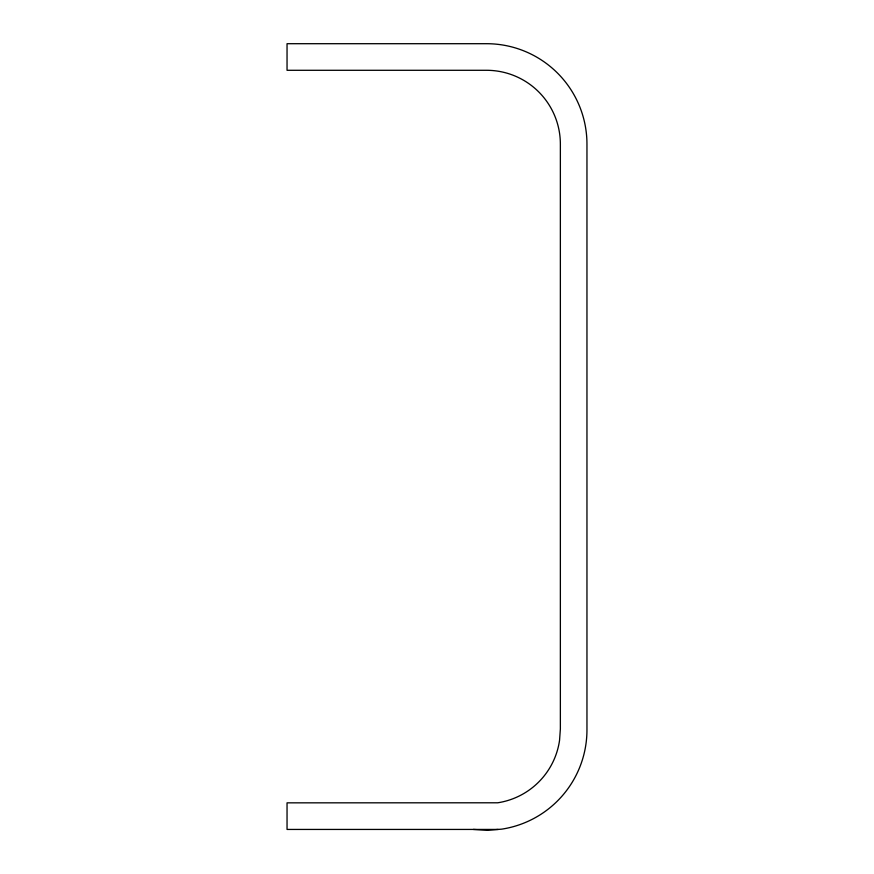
<?xml version="1.0" encoding="UTF-8"?>
<svg xmlns="http://www.w3.org/2000/svg" width="874" height="874" viewBox="0 0 874 874"><rect width="100%" height="100%" fill="white"/><g stroke="black" fill="none" stroke-linecap="round" stroke-linejoin="round"><path stroke-width="1.31" d="M498.158 829.437L287.043 829.437L287.043 802.845L497.71 802.791A73.766 73.766 0 0 0 559.557 740.311L560.365 728.938L560.365 144.123A73.831 73.831 0 0 0 486.534 70.291L287.043 70.291L287.043 43.7L486.534 43.7A100.423 100.423 0 0 1 586.957 144.123L586.957 729.877A100.423 100.423 0 0 1 501.752 829.142L487.572 830.3L473.358 829.437"/></g></svg>
